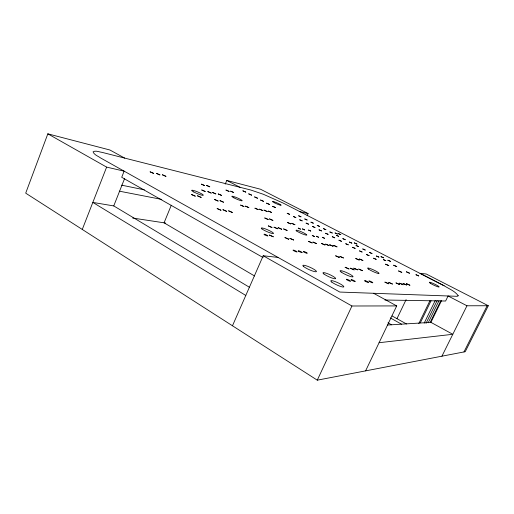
<?xml version="1.0" encoding="UTF-8"?>
<svg xmlns="http://www.w3.org/2000/svg" width="514" height="514" viewBox="0 0 514 514"><rect width="100%" height="100%" fill="white"/><g stroke="black" fill="none" stroke-linecap="round" stroke-linejoin="round"><path stroke-width="0.77" d="M444.115 285.765L283.233 203.101L263.412 194.298L250.826 190.032L102.125 152.382C99.292 152.06 95.707 150.204 93.073 151.803C94.113 154.945 98.174 156.127 100.641 157.978L339.799 292.055L456.74 296.295L457.961 296.09L458.122 295.511M124.677 158.094L109.9 149.998L47.834 133.833L25.7 193.161L317.279 380.167L465.221 351.704L488.3 305.74L426.267 274.007L420.002 273.307L444.334 285.874C449.005 288.881 454.916 291.014 458.16 295.659M82.272 229.443L106.623 167.114L124.137 171.156L121.715 177.285L263.129 257.572M245.788 295.454L92.835 202.413L113.748 205.921L124.536 178.699M171.291 205.227L164.069 222.819L254.591 275.992M225.241 184.121L226.79 180.446L260.566 189.248L308.098 213.561L307.128 215.739M232.476 325.773L263.207 255.76L278.016 257.418M317.279 380.167L351.936 305.997L396.699 305.914L365.602 370.87M396.962 318.68L406.124 299.604M418.807 323.576L429.916 300.748M420.336 322.792L431.06 300.767M424.185 323.158L435.307 300.362M426.042 323.332L437.189 300.51M428.194 322.786L439.02 300.645M430.289 322.227L440.787 300.767M387.517 325.034L430.905 322.355L441.532 300.645M441.931 356.183L466.963 305.785L488.3 305.74M463.969 351.942L487.15 305.746M379.081 342.716L452.802 334.293L430.905 322.355M384.915 300.015L445.612 301.024L448.086 295.98L466.963 305.785M132.676 218.045L165.585 223.05M119.254 191.15L161.775 199.419M121.619 185.162L144.376 189.839M299.977 211.691L308.098 213.561M226.79 180.446L239.967 187.282M373.601 293.282L396.699 305.914M392.053 315.943L406.497 323.981M390.293 317.903L401.511 324.173M388.006 322.824L391.501 324.79M47.834 133.833L106.623 167.114M263.207 255.76L351.936 305.997M113.748 205.921L249.271 287.178M409.864 285.212L406.381 283.683L409.864 285.212M418.704 275.915L415.993 274.727L418.704 275.915M406.535 284.987L403.008 283.439L406.535 284.987M403.13 284.756L399.564 283.195L403.13 284.756M399.641 284.518L396.037 282.938L399.641 284.518M409.523 273.197L406.413 271.829L409.523 273.197M392.426 284.03L388.738 282.411L392.426 284.03M388.693 283.779L384.96 282.135L388.693 283.779M401.787 272.362L398.594 270.955L401.787 272.362M396.75 266.593L393.666 265.237L396.75 266.593M388.764 265.59L385.603 264.202L388.764 265.59M390.518 261.382L387.864 260.212L390.518 261.382M362.434 270.698L358.74 269.079L362.434 270.698M385.789 260.682L383.335 259.609L385.789 260.682M357.487 269.831L353.754 268.186L357.487 269.831M354.152 269.863L350.368 268.205L354.152 269.863M383.656 257.835L381.015 256.679L383.656 257.835M376.158 259.345L373.633 258.234L376.158 259.345M348.987 268.963L345.164 267.28L348.987 268.963M378.85 257.096L376.415 256.023L378.85 257.096M362.89 260.495L359.517 259.017L362.89 260.495M359.164 260.013L355.765 258.516L359.164 260.013M369.065 255.657L366.553 254.552L369.065 255.657M371.988 253.543L369.56 252.477L371.988 253.543M343.436 257.957L339.876 256.396L343.436 257.957M362.049 252.008L359.549 250.909L362.049 252.008M365.197 250.035L362.775 248.969L365.197 250.035M339.279 257.411L335.681 255.831L339.279 257.411M355.11 248.397L352.623 247.305L355.11 248.397M358.47 246.559L356.067 245.499L358.47 246.559M356.902 244.041L354.313 242.897L356.902 244.041M348.241 244.825L345.768 243.739L348.241 244.825M336.978 246.861L333.676 245.409L336.978 246.861M351.82 243.116L349.424 242.062L351.82 243.116M333.053 246.245L329.718 244.773L333.053 246.245M329.05 245.608L325.677 244.124L329.05 245.608M324.957 244.96L321.546 243.463L324.957 244.96M341.45 241.297L338.983 240.211L341.45 241.297M345.235 239.71L342.851 238.663L345.235 239.71M316.502 243.623L313.013 242.088L316.502 243.623M312.133 242.929L308.606 241.381L312.133 242.929M334.73 237.802L332.275 236.723L334.73 237.802M324.514 238.271L322.317 237.307L324.514 238.271M338.713 236.337L336.349 235.296L338.713 236.337M340.788 234.654L338.488 233.639L340.788 234.654M318.584 237.23L316.348 236.247L318.584 237.23M293.623 239.999L289.928 238.374L293.623 239.999M337.428 233.998L335.102 232.977L337.428 233.998M314.529 236.517L312.268 235.521L314.529 236.517M288.72 239.222L284.981 237.577L288.72 239.222M328.073 234.339L325.638 233.266L328.073 234.339M332.262 233.003L329.904 231.968L332.262 233.003M273.287 236.781L269.407 235.071L273.287 236.781M321.494 230.921L319.065 229.854L321.494 230.921M310.719 231.037L308.541 230.079L310.719 231.037M325.876 229.7L323.531 228.666L325.876 229.7M304.648 229.893L302.431 228.923L304.648 229.893M287.108 230.458L283.619 228.929L287.108 230.458M300.491 229.115L298.255 228.132L300.491 229.115M314.979 227.535L312.563 226.468L314.979 227.535M281.685 229.231L278.158 227.683L281.685 229.231M319.554 226.43L317.222 225.402L319.554 226.43M277.611 228.762L274.046 227.194L277.611 228.762M271.964 227.49L268.353 225.903L271.964 227.49M294.895 224.721L291.695 223.314L294.895 224.721M308.535 224.181L306.132 223.127L308.535 224.181M313.296 223.192L310.976 222.17L313.296 223.192M290.673 223.892L287.442 222.472L290.673 223.892M302.155 220.866L299.765 219.812L302.155 220.866M307.102 219.992L304.789 218.97L307.102 219.992M272.883 220.41L269.516 218.925L272.883 220.41M268.199 219.491L264.787 217.994L268.199 219.491M295.846 217.583L293.462 216.535L295.846 217.583M300.966 216.818L298.666 215.803L300.966 216.818M289.594 214.332L287.223 213.291L289.594 214.332M271.61 212.468L268.475 211.093L271.61 212.468M232.309 212.455L228.614 210.836L232.309 212.455M267.241 211.537L264.067 210.142L267.241 211.537M226.7 211.357L222.96 209.712L226.7 211.357M262.776 210.579L259.57 209.172L262.776 210.579M220.949 210.226L217.165 208.568L220.949 210.226M258.221 209.609L254.983 208.189L258.221 209.609M248.821 207.598L245.519 206.146L248.821 207.598M243.977 206.564L240.636 205.099L243.977 206.564M275.575 207.605L272.645 206.32L275.575 207.605M269.497 204.443L266.58 203.158L269.497 204.443M223.513 202.195L220.018 200.659L223.513 202.195M218.109 201.038L214.576 199.483L218.109 201.038M263.476 201.308L260.572 200.03L263.476 201.308M201.147 197.415L197.492 195.808L201.147 197.415M195.23 196.149L191.529 194.523L195.23 196.149M257.514 198.205L254.629 196.939L257.514 198.205M221.585 195.416L218.277 193.964L221.585 195.416M215.803 193.906L212.462 192.435L215.803 193.906M211.209 193.065L207.829 191.581L211.209 193.065M251.616 195.134L248.737 193.874L251.616 195.134M205.195 191.497L201.784 189.994L205.195 191.497M233.697 192.519L230.657 191.182L233.697 192.519M229.096 191.42L226.019 190.071L229.096 191.42M245.776 192.095L242.91 190.835L245.776 192.095M209.744 186.8L206.538 185.393L209.744 186.8M204.656 185.586L201.424 184.166L204.656 185.586M165.913 176.334L162.424 174.805L165.913 176.334M159.886 174.895L156.352 173.346L159.886 174.895M153.718 173.424L150.146 171.856L153.718 173.424M303.71 266.599A7.492 1.266 24.3 0 0 315.57 271.771A7.492 1.266 24.3 0 0 309.621 267.107A7.492 1.266 24.3 0 0 303.71 266.599M323.904 273.962A6.958 1.156 24.6 0 0 334.89 278.761A6.958 1.156 24.6 0 0 329.114 274.335A6.958 1.156 24.6 0 0 323.904 273.962M331.781 282.09A7.202 1.234 24.8 0 0 343.127 287.043A7.202 1.234 24.8 0 0 337.049 282.359A7.202 1.234 24.8 0 0 331.781 282.09M264.826 234.885A2.146 0.328 23.7 0 0 267.89 235.92A2.146 0.328 23.7 0 0 265.057 234.371A2.146 0.328 23.7 0 0 264.826 234.885M368.654 269.175A6.322 0.855 24.9 0 0 378.574 273.519A6.322 0.855 24.9 0 0 372.817 269.58A6.322 0.855 24.9 0 0 368.654 269.175M341.123 272.002A7.132 1.099 24.7 0 0 352.36 276.911A7.132 1.099 24.7 0 0 346.211 272.414A7.132 1.099 24.7 0 0 341.123 272.002M296.674 230.992A5.93 0.771 24 0 0 306.074 235.11A5.93 0.771 24 0 0 301.474 231.833A5.93 0.771 24 0 0 296.674 230.992M261.922 228.897A6.669 0.97 23.7 0 0 272.497 233.523A6.669 0.97 23.7 0 0 267.768 229.861A6.669 0.97 23.7 0 0 261.922 228.897M233.947 197.832A5.641 0.687 23.3 0 0 242.158 200.781A5.641 0.687 23.3 0 0 234.885 196.939A5.641 0.687 23.3 0 0 233.947 197.832M193.784 191.966A6.335 0.855 22.8 0 0 203.248 195.301A6.335 0.855 22.8 0 0 195.397 191.047A6.335 0.855 22.8 0 0 193.784 191.966M430.43 283.323A5.493 0.642 25.3 0 0 438.905 287.037A5.493 0.642 25.3 0 0 433.334 283.522A5.493 0.642 25.3 0 0 430.43 283.323M274.431 202.779A4.761 0.508 23.7 0 0 281.152 205.253A4.761 0.508 23.7 0 0 274.797 201.976A4.761 0.508 23.7 0 0 274.431 202.779M303.607 251.802A2.146 0.328 24.2 0 0 307.006 253.293A2.146 0.328 24.2 0 0 305.342 252.027A2.146 0.328 24.2 0 0 303.607 251.802M351.467 280.046A2.274 0.36 24.9 0 0 355.046 281.614A2.274 0.36 24.9 0 0 353.073 280.149A2.274 0.36 24.9 0 0 351.467 280.046M369.238 281.312A2.165 0.328 25 0 0 372.637 282.796A2.165 0.328 25 0 0 370.684 281.409A2.165 0.328 25 0 0 369.238 281.312M293.301 250.434A2.197 0.341 24 0 0 296.784 251.963A2.197 0.341 24 0 0 295.126 250.671A2.197 0.341 24 0 0 293.301 250.434M346.732 279.706A2.307 0.373 24.8 0 0 350.355 281.293A2.307 0.373 24.8 0 0 348.383 279.815A2.307 0.373 24.8 0 0 346.732 279.706M364.966 281.004A2.191 0.334 25 0 0 368.403 282.514A2.191 0.334 25 0 0 366.45 281.107A2.191 0.334 25 0 0 364.966 281.004M298.518 251.128A2.172 0.334 24.1 0 0 301.962 252.637A2.172 0.334 24.1 0 0 300.298 251.359A2.172 0.334 24.1 0 0 298.518 251.128"/></g></svg>
